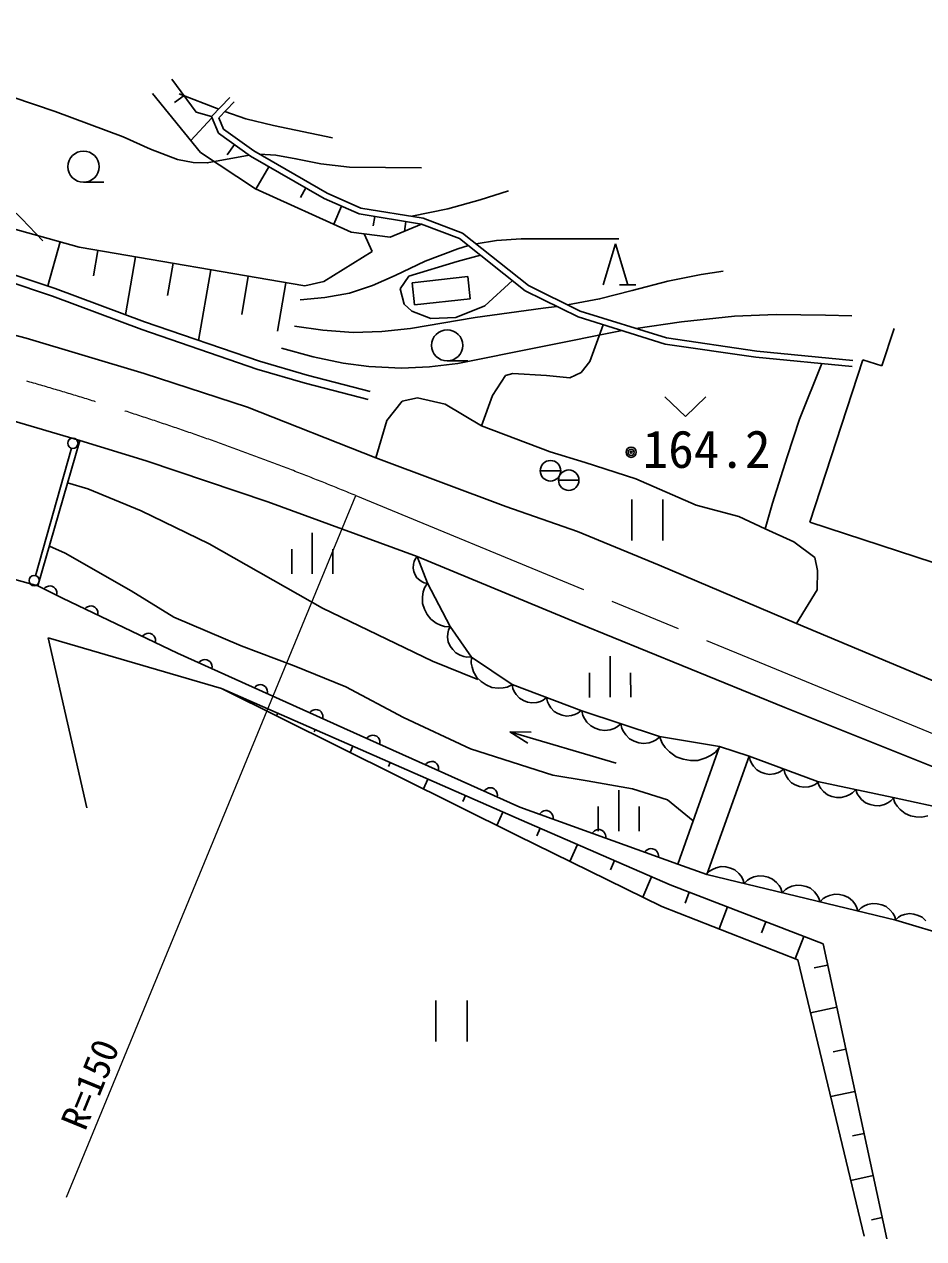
# Model space of a CAD drawing. Units: millimetres, scale not verified. Extents: x 40000 to 680000, y 20000 to 380000.
# Drawn here: x 108288 to 152142, y 254059 to 313265 of the extents above; entities that cross this region are included whole.
import ezdxf
from ezdxf.enums import TextEntityAlignment as Align

# ---------------------------------------------------------------- set-up
doc = ezdxf.new("R2010")
doc.units = ezdxf.units.MM
doc.header["$LTSCALE"] = 1000
doc.linetypes.add('CHAIN', pattern=[18.5, 12, -1.5, 3.5, -1.5])
for name, color, linetype, lineweight in [('M-BGD', 7, 'Continuous', 25), ('M-BMK', 2, 'CHAIN', 13), ('M-BMK-HTXT', 7, 'Continuous', 13)]:
    doc.layers.add(name, color=color, linetype=linetype, lineweight=lineweight)
doc.styles.add('ＭＳ ゴシック', font='')
doc.styles.get('ＭＳ ゴシック').set_extended_font_data('MS Gothic')

msp = doc.modelspace()

# ---------------------------------------------------------------- linework, layer by layer
at = {"layer": 'M-BGD'}
for p, q in [((116668, 308981), (115486, 310592)), ((116874, 307020), (114536, 309885)), ((116077, 309787), (115620, 309452)), ((115833, 309881), (117772, 309134)), ((118310, 309688), (117411, 308763)), ((118525, 309479), (117767, 308698)), ((117435, 308709), (116401, 307599)), ((117411, 308763), (116668, 308981)), ((117411, 308763), (117761, 307963)), ((117767, 308698), (118003, 308158)), ((117761, 307963), (119312, 306839)), ((118003, 308158), (119475, 307091)), ((118536, 307401), (118174, 306901)), ((119554, 305246), (116874, 307020)), ((119312, 306839), (122912, 304767)), ((119475, 307091), (123048, 305035)), ((120212, 306321), (119585, 305232)), ((111172, 305563), (112172, 305564)), ((101756, 304975), (110958, 302401)), ((124229, 303130), (119554, 305246)), ((122012, 305285), (121749, 304828)), ((123048, 305035), (124698, 304308)), ((122912, 304767), (124612, 304018)), ((123762, 304392), (123376, 303516)), ((124612, 304018), (127662, 303520)), ((124698, 304308), (127740, 303811)), ((125374, 303893), (125301, 303446)), ((127740, 303811), (129662, 303085)), ((126129, 302882), (127662, 303520)), ((126899, 303644), (126822, 303170)), ((127662, 303520), (129512, 302821)), ((110038, 302658), (109436, 300510)), ((126129, 302882), (124229, 303130)), ((124864, 303047), (125245, 302181)), ((129512, 302821), (132713, 300273)), ((129662, 303085), (132874, 300528)), ((136510, 300564), (137109, 302563)), ((137109, 302563), (137710, 300564)), ((110958, 302401), (121961, 300508)), ((111875, 302243), (111662, 301006)), ((125245, 302181), (122901, 300728)), ((130533, 302008), (129399, 301708)), ((113708, 301928), (113223, 299104)), ((115542, 301612), (115272, 300038)), ((129399, 301708), (127031, 300992)), ((107495, 301150), (109794, 300391)), ((117376, 301297), (116784, 297854)), ((119210, 300981), (118888, 299113)), ((127031, 300992), (126613, 300369)), ((127199, 300667), (129910, 300967)), ((129910, 300967), (130031, 299881)), ((107381, 300766), (109661, 300014)), ((109794, 300391), (114155, 298754)), ((121044, 300666), (120638, 298308)), ((122901, 300728), (121961, 300508)), ((126613, 300369), (126808, 299624)), ((127319, 299581), (127199, 300667)), ((130748, 299544), (132094, 300766)), ((132713, 300273), (135288, 299000)), ((132874, 300528), (135399, 299279)), ((137310, 300564), (138109, 300564)), ((109661, 300014), (114020, 298378)), ((126808, 299624), (127186, 299287)), ((130031, 299881), (127319, 299581)), ((103656, 299218), (108379, 297961)), ((127186, 299287), (128115, 298920)), ((129330, 298972), (130748, 299544)), ((135288, 299000), (139538, 297678)), ((135399, 299279), (139604, 297971)), ((114155, 298754), (119755, 296838)), ((128115, 298920), (129330, 298972)), ((135868, 296823), (136510, 298620)), ((150102, 296608), (150699, 298432)), ((108379, 297961), (114126, 296233)), ((114020, 298378), (119634, 296456)), ((139604, 297971), (143998, 297328)), ((139538, 297678), (143962, 297030)), ((143998, 297328), (148690, 296881)), ((119755, 296838), (122075, 296159)), ((128908, 296851), (129908, 296852)), ((135448, 296283), (135868, 296823)), ((143962, 297030), (148661, 296583)), ((147173, 296725), (146086, 294011)), ((146589, 288991), (149179, 296910)), ((149179, 296910), (150102, 296608)), ((114126, 296233), (119168, 294598)), ((119634, 296456), (121975, 295772)), ((122075, 296159), (125155, 295361)), ((131110, 295161), (131750, 296141)), ((131750, 296141), (132109, 296241)), ((132109, 296241), (133749, 296142)), ((133749, 296142), (134888, 296023)), ((134888, 296023), (135448, 296283)), ((121975, 295772), (125055, 294974)), ((125964, 293956), (126715, 294884)), ((126715, 294884), (127466, 295061)), ((127466, 295061), (128810, 294741)), ((130586, 293687), (131110, 295161)), ((139523, 295098), (140524, 294139)), ((140524, 294139), (141523, 295099)), ((119168, 294598), (125426, 292122)), ((128810, 294741), (130586, 293687)), ((107524, 293996), (110991, 292981)), ((125426, 292122), (125964, 293956)), ((130586, 293687), (133926, 292429)), ((146086, 294011), (145487, 292171)), ((108837, 286383), (110592, 292598)), ((110991, 292981), (108953, 285883)), ((110991, 292981), (114225, 291989)), ((114225, 291989), (120169, 289985)), ((125426, 292122), (131760, 289763)), ((133926, 292429), (135638, 291902)), ((135638, 291902), (138102, 291104)), ((145487, 292171), (144769, 289912)), ((133445, 291499), (134444, 291499)), ((111388, 290617), (110398, 290917)), ((134334, 291037), (135334, 291038)), ((138102, 291104), (141050, 289829)), ((113981, 289546), (111388, 290617)), ((117297, 287928), (113981, 289546)), ((120169, 289985), (127450, 287314)), ((131760, 289763), (135263, 288545)), ((137906, 290100), (137907, 288100)), ((139427, 288101), (139426, 290101)), ((141050, 289829), (143129, 289270)), ((144769, 289912), (144409, 288671)), ((143129, 289270), (144409, 288671)), ((158495, 285097), (146589, 288991)), ((122330, 288469), (122332, 286469)), ((135263, 288545), (139238, 286895)), ((144409, 288671), (145809, 288032)), ((110289, 287474), (109511, 287828)), ((122824, 284804), (117297, 287928)), ((145809, 288032), (146829, 287273)), ((113499, 285637), (110289, 287474)), ((121331, 287668), (121332, 286469)), ((123331, 287670), (123331, 286470)), ((127350, 287185), (127302, 287076)), ((127450, 287314), (127350, 287185)), ((127450, 287314), (135328, 284051)), ((127450, 287314), (127948, 286022)), ((146829, 287273), (146969, 286633)), ((105481, 286847), (108953, 285883)), ((127263, 286942), (127246, 286755)), ((127246, 286755), (127280, 286588)), ((127302, 287076), (127263, 286942)), ((127280, 286588), (127340, 286431)), ((139238, 286895), (145942, 284048)), ((146969, 286633), (146950, 285694)), ((127340, 286431), (127427, 286285)), ((127427, 286285), (127566, 286158)), ((127566, 286158), (127684, 286084)), ((127684, 286084), (127793, 286036)), ((127793, 286036), (127954, 286008)), ((127948, 286022), (127802, 285783)), ((127948, 286022), (129051, 283913)), ((110153, 285280), (108953, 285883)), ((109303, 285801), (109240, 285738)), ((109372, 285845), (109303, 285801)), ((109466, 285876), (109372, 285845)), ((109547, 285882), (109466, 285876)), ((109635, 285869), (109547, 285882)), ((109735, 285819), (109635, 285869)), ((109797, 285756), (109735, 285819)), ((109841, 285687), (109797, 285756)), ((109872, 285593), (109841, 285687)), ((109865, 285424), (109878, 285512)), ((109878, 285512), (109872, 285593)), ((115587, 284361), (113499, 285637)), ((127741, 285589), (127703, 285352)), ((127802, 285783), (127741, 285589)), ((146950, 285694), (145942, 284048)), ((115762, 282604), (110153, 285280)), ((111301, 284825), (111239, 284761)), ((111369, 284870), (111301, 284825)), ((111462, 284903), (111369, 284870)), ((111543, 284911), (111462, 284903)), ((111631, 284900), (111543, 284911)), ((111732, 284852), (111631, 284900)), ((111796, 284790), (111732, 284852)), ((111841, 284722), (111796, 284790)), ((128184, 282215), (122824, 284804)), ((127703, 285352), (127709, 285030)), ((127709, 285030), (127800, 284753)), ((111874, 284629), (111841, 284722)), ((111871, 284460), (111882, 284548)), ((111882, 284548), (111874, 284629)), ((118858, 282956), (115587, 284361)), ((127800, 284753), (127933, 284497)), ((127933, 284497), (128109, 284265)), ((128109, 284265), (128370, 284076)), ((128370, 284076), (128587, 283973)), ((128587, 283973), (128781, 283912)), ((128781, 283912), (129060, 283896)), ((128964, 283722), (128936, 283572)), ((129051, 283913), (128964, 283722)), ((129051, 283913), (130091, 282403)), ((135328, 284051), (145365, 279964)), ((145942, 284048), (158144, 278939)), ((117901, 280883), (109452, 283347)), ((109452, 283347), (111337, 275072)), ((114106, 283487), (114044, 283424)), ((114174, 283532), (114106, 283487)), ((114267, 283565), (114174, 283532)), ((114348, 283573), (114267, 283565)), ((114436, 283562), (114348, 283573)), ((114537, 283514), (114436, 283562)), ((114601, 283453), (114537, 283514)), ((114646, 283385), (114601, 283453)), ((114679, 283291), (114646, 283385)), ((114676, 283122), (114687, 283210)), ((114687, 283210), (114679, 283291)), ((128936, 283572), (128929, 283392)), ((128929, 283392), (128963, 283153)), ((128963, 283153), (129055, 282955)), ((123871, 278949), (115762, 282604)), ((121444, 281992), (118858, 282956)), ((129055, 282955), (129178, 282777)), ((129178, 282777), (129330, 282619)), ((129330, 282619), (129541, 282503)), ((129541, 282503), (129712, 282445)), ((129712, 282445), (129862, 282418)), ((129862, 282418), (130072, 282431)), ((136853, 282452), (136854, 280453)), ((116855, 282204), (116795, 282139)), ((116922, 282250), (116855, 282204)), ((117014, 282285), (116922, 282250)), ((117095, 282295), (117014, 282285)), ((117184, 282286), (117095, 282295)), ((117286, 282240), (117184, 282286)), ((117351, 282180), (117286, 282240)), ((117397, 282113), (117351, 282180)), ((117432, 282020), (117397, 282113)), ((117442, 281939), (117432, 282020)), ((117433, 281851), (117442, 281939)), ((123969, 280965), (121444, 281992)), ((130402, 281319), (128184, 282215)), ((130091, 282403), (130078, 282123)), ((130078, 282123), (130118, 281924)), ((130091, 282403), (132075, 281082)), ((130118, 281924), (130198, 281697)), ((130198, 281697), (130358, 281418)), ((130358, 281418), (130571, 281218)), ((135854, 281652), (135854, 280452)), ((137853, 281653), (137854, 280453)), ((117901, 280883), (132539, 274461)), ((132323, 273711), (117901, 280883)), ((119558, 280985), (119498, 280920)), ((119625, 281032), (119558, 280985)), ((119717, 281067), (119625, 281032)), ((119798, 281077), (119717, 281067)), ((119886, 281068), (119798, 281077)), ((119988, 281021), (119886, 281068)), ((120053, 280961), (119988, 281021)), ((120100, 280894), (120053, 280961)), ((120135, 280802), (120100, 280894)), ((120145, 280721), (120135, 280802)), ((120136, 280633), (120145, 280721)), ((126773, 279471), (123969, 280965)), ((130571, 281218), (130810, 281059)), ((130810, 281059), (131077, 280939)), ((131077, 280939), (131396, 280899)), ((131396, 280899), (131636, 280913)), ((131636, 280913), (131835, 280953)), ((131835, 280953), (132088, 281073)), ((132075, 281082), (135476, 279793)), ((132075, 281082), (132112, 280875)), ((132112, 280875), (132175, 280736)), ((132175, 280736), (132271, 280584)), ((118816, 280482), (118806, 280460)), ((132271, 280584), (132435, 280406)), ((132435, 280406), (132624, 280296)), ((132624, 280296), (132826, 280220)), ((132826, 280220), (133041, 280177)), ((133041, 280177), (133281, 280201)), ((133281, 280201), (133454, 280251)), ((133454, 280251), (133593, 280314)), ((133593, 280314), (133758, 280444)), ((133758, 280444), (133795, 280237)), ((133795, 280237), (133858, 280098)), ((133858, 280098), (133954, 279946)), ((120646, 279679), (120588, 279547)), ((122260, 279767), (122200, 279702)), ((122327, 279814), (122260, 279767)), ((122420, 279849), (122327, 279814)), ((122501, 279858), (122420, 279849)), ((122589, 279849), (122501, 279858)), ((122691, 279803), (122589, 279849)), ((122756, 279743), (122691, 279803)), ((122803, 279676), (122756, 279743)), ((122838, 279584), (122803, 279676)), ((122847, 279502), (122838, 279584)), ((122838, 279414), (122847, 279502)), ((130046, 277947), (126773, 279471)), ((133954, 279946), (134118, 279769)), ((134118, 279769), (134307, 279658)), ((134307, 279658), (134509, 279582)), ((134509, 279582), (134724, 279539)), ((134724, 279539), (134964, 279563)), ((134964, 279563), (135137, 279613)), ((135137, 279613), (135276, 279676)), ((135276, 279676), (135441, 279806)), ((135476, 279793), (139254, 278536)), ((135476, 279793), (135526, 279565)), ((135526, 279565), (135602, 279414)), ((145365, 279964), (154477, 276315)), ((122475, 278876), (122427, 278766)), ((132457, 275102), (123871, 278949)), ((135602, 279414), (135716, 279249)), ((135716, 279249), (135906, 279060)), ((135906, 279060), (136121, 278946)), ((136121, 278946), (136349, 278870)), ((136349, 278870), (136589, 278832)), ((136589, 278832), (136855, 278870)), ((136855, 278870), (137044, 278934)), ((137044, 278934), (137196, 279010)), ((137196, 279010), (137373, 279162)), ((137373, 279162), (137424, 278934)), ((137424, 278934), (137500, 278782)), ((125042, 278516), (124983, 278451)), ((125109, 278563), (125042, 278516)), ((125202, 278598), (125109, 278563)), ((125283, 278608), (125202, 278598)), ((125371, 278599), (125283, 278608)), ((125473, 278553), (125371, 278599)), ((125538, 278493), (125473, 278553)), ((125585, 278426), (125538, 278493)), ((125620, 278334), (125585, 278426)), ((125630, 278253), (125620, 278334)), ((137141, 277235), (131958, 278765)), ((132838, 278213), (131958, 278765)), ((131958, 278765), (132997, 278750)), ((137500, 278782), (137614, 278618)), ((137614, 278618), (137803, 278428)), ((137803, 278428), (138018, 278315)), ((138018, 278315), (138246, 278239)), ((138752, 278239), (138942, 278303)), ((138942, 278303), (139093, 278378)), ((139093, 278378), (139270, 278530)), ((139254, 278536), (142192, 278058)), ((139254, 278536), (139384, 278211)), ((124305, 278073), (124170, 277766)), ((125621, 278165), (125630, 278253)), ((134066, 276657), (130046, 277947)), ((138246, 278239), (138486, 278201)), ((138486, 278201), (138752, 278239)), ((139384, 278211), (139532, 278004)), ((139532, 278004), (139740, 277788)), ((139740, 277788), (140067, 277553)), ((142192, 278058), (140158, 272312)), ((141782, 277639), (141989, 277787)), ((141989, 277787), (142215, 278055)), ((143638, 277589), (142192, 278058)), ((126135, 277271), (126048, 277073)), ((127905, 277234), (127845, 277168)), ((127972, 277280), (127905, 277234)), ((128064, 277316), (127972, 277280)), ((128145, 277325), (128064, 277316)), ((128233, 277317), (128145, 277325)), ((128335, 277271), (128233, 277317)), ((128401, 277211), (128335, 277271)), ((128447, 277144), (128401, 277211)), ((128483, 277051), (128447, 277144)), ((140067, 277553), (140412, 277436)), ((140412, 277436), (140768, 277378)), ((140768, 277378), (141132, 277380)), ((141132, 277380), (141517, 277499)), ((141517, 277499), (141782, 277639)), ((141574, 271818), (143638, 277589)), ((143638, 277589), (146969, 276353)), ((143638, 277589), (143677, 277383)), ((143677, 277383), (143740, 277244)), ((143740, 277244), (143838, 277093)), ((143838, 277093), (144003, 276917)), ((128492, 276970), (128483, 277051)), ((128483, 276882), (128492, 276970)), ((135725, 276386), (134066, 276657)), ((144003, 276917), (144193, 276808)), ((144193, 276808), (144395, 276733)), ((144395, 276733), (144610, 276691)), ((144610, 276691), (144850, 276717)), ((144850, 276717), (145023, 276768)), ((145023, 276768), (145161, 276832)), ((145161, 276832), (145325, 276963)), ((145325, 276963), (145364, 276757)), ((145364, 276757), (145428, 276618)), ((145428, 276618), (145525, 276467)), ((127964, 276468), (127752, 275984)), ((130767, 275951), (130707, 275886)), ((130834, 275998), (130767, 275951)), ((130926, 276033), (130834, 275998)), ((131007, 276043), (130926, 276033)), ((131095, 276034), (131007, 276043)), ((131198, 275988), (131095, 276034)), ((131263, 275928), (131198, 275988)), ((131309, 275862), (131263, 275928)), ((137942, 275989), (135725, 276386)), ((137270, 275926), (137271, 273927)), ((139649, 275463), (137942, 275989)), ((145525, 276467), (145690, 276291)), ((145690, 276291), (145880, 276182)), ((145880, 276182), (146082, 276106)), ((146082, 276106), (146297, 276065)), ((146297, 276065), (146537, 276091)), ((146537, 276091), (146710, 276142)), ((146710, 276142), (146849, 276206)), ((146849, 276206), (147012, 276337)), ((146969, 276353), (150653, 275568)), ((146969, 276353), (147041, 276144)), ((147041, 276144), (147129, 276008)), ((147129, 276008), (147254, 275865)), ((148676, 275795), (148827, 275957)), ((148827, 275957), (148899, 275748)), ((129794, 275665), (129669, 275379)), ((131345, 275769), (131309, 275862)), ((131354, 275688), (131345, 275769)), ((131346, 275600), (131354, 275688)), ((140909, 274434), (139649, 275463)), ((147254, 275865), (147453, 275706)), ((147453, 275706), (147668, 275622)), ((147668, 275622), (147891, 275574)), ((147891, 275574), (148122, 275564)), ((148122, 275564), (148368, 275628)), ((148368, 275628), (148541, 275708)), ((148541, 275708), (148676, 275795)), ((148899, 275748), (148987, 275613)), ((148987, 275613), (149111, 275469)), ((149111, 275469), (149311, 275310)), ((149311, 275310), (149526, 275226)), ((150226, 275232), (150399, 275312)), ((150399, 275312), (150534, 275399)), ((150534, 275399), (150685, 275561)), ((150653, 275568), (155124, 274595)), ((150653, 275568), (150739, 275314)), ((150739, 275314), (150844, 275150)), ((131624, 274862), (131335, 274203)), ((140158, 272312), (132457, 275102)), ((133467, 274825), (133412, 274756)), ((133530, 274877), (133467, 274825)), ((133620, 274919), (133530, 274877)), ((133700, 274935), (133620, 274919)), ((133788, 274932), (133700, 274935)), ((133894, 274894), (133788, 274932)), ((133963, 274839), (133894, 274894)), ((134015, 274776), (133963, 274839)), ((134057, 274686), (134015, 274776)), ((136270, 275126), (136271, 273926)), ((138270, 275127), (138271, 273927)), ((149526, 275226), (149749, 275178)), ((149749, 275178), (149980, 275168)), ((149980, 275168), (150226, 275232)), ((150844, 275150), (150995, 274976)), ((150995, 274976), (151235, 274783)), ((151235, 274783), (151495, 274679)), ((132539, 274461), (139782, 271316)), ((134072, 274606), (134057, 274686)), ((134070, 274518), (134072, 274606)), ((151495, 274679), (151764, 274620)), ((151764, 274620), (152044, 274607)), ((152044, 274607), (152343, 274683)), ((139369, 270257), (132323, 273711)), ((133444, 274068), (133282, 273694)), ((136034, 273896), (135979, 273826)), ((136097, 273947), (136034, 273896)), ((136187, 273989), (136097, 273947)), ((136267, 274005), (136187, 273989)), ((136355, 274002), (136267, 274005)), ((136461, 273964), (136355, 274002)), ((136530, 273909), (136461, 273964)), ((136581, 273846), (136530, 273909)), ((136623, 273756), (136581, 273846)), ((136639, 273676), (136623, 273756)), ((136637, 273588), (136639, 273676)), ((135255, 273281), (134894, 272451)), ((138601, 272966), (138546, 272896)), ((138664, 273017), (138601, 272966)), ((138754, 273059), (138664, 273017)), ((138834, 273075), (138754, 273059)), ((138922, 273073), (138834, 273075)), ((139027, 273034), (138922, 273073)), ((139097, 272980), (139027, 273034)), ((139148, 272916), (139097, 272980)), ((137066, 272495), (136868, 272038)), ((139190, 272827), (139148, 272916)), ((139206, 272746), (139190, 272827)), ((139204, 272658), (139206, 272746)), ((140158, 272312), (141574, 271818)), ((141703, 271982), (141548, 271824)), ((150779, 269587), (141574, 271818)), ((141841, 272066), (141703, 271982)), ((142015, 272141), (141841, 272066)), ((142264, 272198), (142015, 272141)), ((142494, 272181), (142264, 272198)), ((142716, 272128), (142494, 272181)), ((142929, 272037), (142716, 272128)), ((143123, 271872), (142929, 272037)), ((143244, 271726), (143123, 271872)), ((138877, 271709), (138444, 270711)), ((139782, 271316), (147234, 268429)), ((143328, 271588), (143244, 271726)), ((143394, 271377), (143328, 271588)), ((143550, 271535), (143394, 271377)), ((143687, 271619), (143550, 271535)), ((143862, 271694), (143687, 271619)), ((144110, 271751), (143862, 271694)), ((144341, 271734), (144110, 271751)), ((144562, 271680), (144341, 271734)), ((144775, 271590), (144562, 271680)), ((144969, 271425), (144775, 271590)), ((145090, 271278), (144969, 271425)), ((145174, 271141), (145090, 271278)), ((145533, 271171), (145396, 271087)), ((145708, 271246), (145533, 271171)), ((145956, 271303), (145708, 271246)), ((146187, 271286), (145956, 271303)), ((146408, 271233), (146187, 271286)), ((146621, 271142), (146408, 271233)), ((140714, 270955), (140508, 270423)), ((145240, 270929), (145174, 271141)), ((145396, 271087), (145240, 270929)), ((146816, 270978), (146621, 271142)), ((146936, 270831), (146816, 270978)), ((147020, 270693), (146936, 270831)), ((147086, 270482), (147020, 270693)), ((147242, 270640), (147086, 270482)), ((147379, 270724), (147242, 270640)), ((147554, 270799), (147379, 270724)), ((147802, 270856), (147554, 270799)), ((148033, 270839), (147802, 270856)), ((148254, 270785), (148033, 270839)), ((148467, 270695), (148254, 270785)), ((148662, 270530), (148467, 270695)), ((146011, 267648), (139369, 270257)), ((142577, 270233), (142161, 269160)), ((148783, 270384), (148662, 270530)), ((148867, 270246), (148783, 270384)), ((148933, 270035), (148867, 270246)), ((149088, 270192), (148933, 270035)), ((149226, 270276), (149088, 270192)), ((149400, 270351), (149226, 270276)), ((149649, 270408), (149400, 270351)), ((149879, 270392), (149649, 270408)), ((150101, 270338), (149879, 270392)), ((150313, 270247), (150101, 270338)), ((150508, 270083), (150313, 270247)), ((150629, 269936), (150508, 270083)), ((144440, 269512), (144230, 268971)), ((150713, 269799), (150629, 269936)), ((150779, 269587), (150713, 269799)), ((150907, 269737), (150752, 269595)), ((157745, 267506), (150779, 269587)), ((151041, 269809), (150907, 269737)), ((151210, 269871), (151041, 269809)), ((151448, 269913), (151210, 269871)), ((151665, 269886), (151448, 269913)), ((151872, 269824), (151665, 269886)), ((152069, 269728), (151872, 269824)), ((152245, 269562), (152069, 269728)), ((146302, 268790), (145880, 267700)), ((147234, 268429), (150347, 254059)), ((149235, 254191), (146011, 267648)), ((147456, 267403), (146797, 267260)), ((128359, 265672), (128360, 263672)), ((129880, 263673), (129878, 265673)), ((147901, 265350), (146627, 265074)), ((148346, 263297), (147731, 263164)), ((148790, 261244), (147606, 260988)), ((149235, 259191), (148665, 259068)), ((149680, 257138), (148585, 256901)), ((150124, 255085), (149600, 254972))]:
    msp.add_line(p, q, dxfattribs=at)
for points in [[(104239, 313265), (104301, 312654), (104501, 311888), (104710, 311520), (105260, 310925), (105779, 310541), (106664, 310073), (109792, 309013), (113116, 307774), (114434, 307169), (115758, 306671), (116523, 306519), (117212, 306507), (119252, 306883)], [(102411, 310226), (102825, 309309), (103341, 308427), (103976, 307665), (104702, 306970), (106467, 305414), (108163, 303778), (109191, 302714)], [(118073, 309014), (119086, 308661), (120445, 308323), (123316, 307732)], [(119756, 306930), (120547, 306890), (121535, 306713), (122745, 306463), (124138, 306295), (127649, 306268)], [(127176, 303903), (128939, 304266), (130516, 304700), (131894, 305141)], [(130314, 302566), (131318, 302732), (132514, 302809), (137270, 302808)], [(121733, 299839), (122936, 299943), (124145, 300160), (125272, 300538), (126372, 301023), (127835, 301711), (129427, 302326), (129945, 302476)], [(134772, 299590), (136342, 299879), (137925, 300282), (139666, 300742), (141290, 301060), (142369, 301228)], [(121461, 298554), (122847, 298350), (124324, 298246), (125726, 298287), (127119, 298437), (130274, 298971), (133591, 299425), (134249, 299513)], [(138102, 298438), (140333, 298767), (142919, 299033), (144946, 299109), (147346, 299087), (148640, 299051)], [(120835, 297478), (122376, 297049), (123841, 296743), (125080, 296584), (126680, 296507), (128044, 296563), (129432, 296731), (137440, 298330)]]:
    msp.add_lwpolyline(points, dxfattribs=at)
for centre, radius in [((111172, 306323), 760), ((128907, 297611), 760), ((110660, 292838), 250), ((137878, 292400), 250), ((137878, 292400), 150), ((133945, 291499), 500), ((137878, 292400), 50), ((134834, 291038), 500), ((108769, 286143), 250)]:
    msp.add_circle(centre, radius, dxfattribs=at)
at = {"layer": 'M-BMK'}
msp.add_line((124454, 290286), (176107, 268977), dxfattribs=at)
msp.add_arc((67261, 151650), 149970, 67.58187, 85.8768, dxfattribs=at)
at = {"layer": 'M-BMK-HTXT'}
msp.add_line((110346, 256089), (124454, 290286), dxfattribs=at)

# ---------------------------------------------------------------- texts
at = {"layer": 'M-BGD', "style": 'ＭＳ ゴシック'}
msp.add_text('164.2', height=1833, rotation=0.032, dxfattribs=at).set_placement((138439, 291086), align=Align.BOTTOM_LEFT)
at = {"layer": 'M-BMK-HTXT', "style": 'ＭＳ ゴシック'}
msp.add_text('R=150', height=1320, rotation=67.732, dxfattribs=at).set_placement((111620, 259113), align=Align.BOTTOM_LEFT)

doc.saveas('drawing.dxf')
